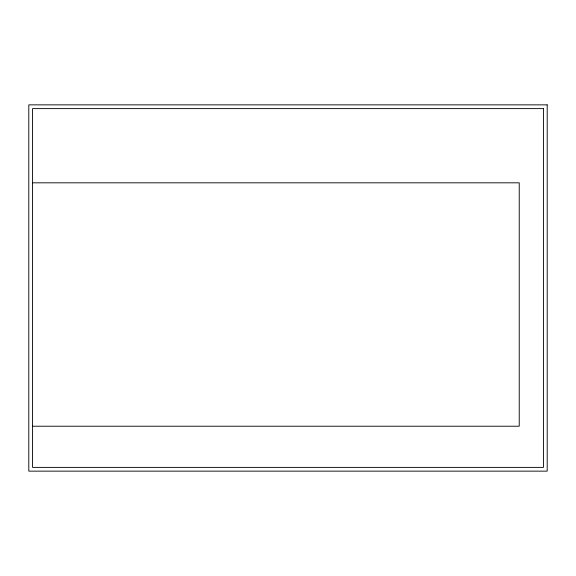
<?xml version="1.0" encoding="UTF-8"?>
<svg xmlns="http://www.w3.org/2000/svg" width="576" height="576" viewBox="0 0 576 576"><rect width="100%" height="100%" fill="white"/><g stroke="black" fill="none" stroke-linecap="round" stroke-linejoin="round"><path stroke-width="0.86" d="M32.558 182.822L519.235 182.822L519.235 426.218L32.558 426.218M547.2 104.854L28.8 104.854L28.8 471.146L547.2 471.146L547.2 104.854M543.442 108.612L32.558 108.612L32.558 467.388L543.442 467.388L543.442 108.612"/></g></svg>
